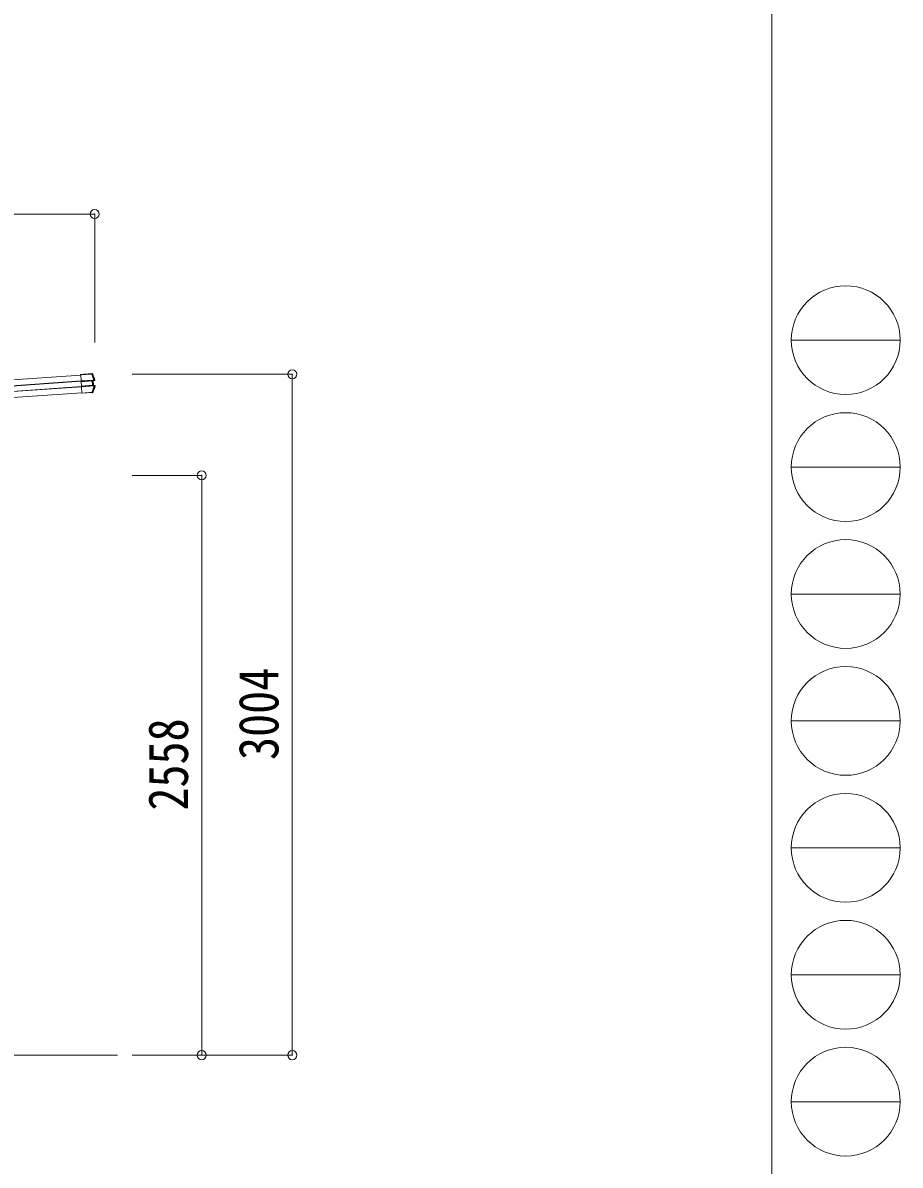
# Model space of a CAD drawing. Units: millimetres at full size, sheet at 1:40. Extents: x -11243 to 11243, y -7760 to 7760.
# Drawn here: x 7374 to 11243, y -5040 to 0 of the extents above; entities that cross this region are included whole.
import ezdxf
from ezdxf.enums import TextEntityAlignment as Align

# ---------------------------------------------------------------- set-up
doc = ezdxf.new("R2010")
doc.units = ezdxf.units.MM
doc.header["$LTSCALE"] = 40
doc.header["$PDMODE"] = 32
doc.header["$PDSIZE"] = 40
for name, color, linetype, lineweight in [('0-0_0', 7, 'Continuous', 9), ('0-3_ELV2', 4, 'Continuous', 9), ('0-6_OTH_LINE', 6, 'Continuous', 9), ('F-0_240', 7, 'Continuous', 9)]:
    doc.layers.add(name, color=color, linetype=linetype, lineweight=lineweight)
doc.styles.add('ＭＳ ゴシック', font='')
doc.styles.get('ＭＳ ゴシック').set_extended_font_data('MS Gothic')

msp = doc.modelspace()

# ---------------------------------------------------------------- linework, layer by layer
at = {"layer": '0-0_0'}
msp.add_line((6697.45, -4554.69), (7791.01, -4554.69), dxfattribs=at)
at = {"layer": '0-3_ELV2'}
for p, q in [((2730.75, -1896.51), (7628.99, -1553.99)), ((7628.82, -1551.6), (7643.27, -1550.59)), ((7628.84, -1551.81), (7628.82, -1551.6)), ((7628.92, -1553.01), (7628.84, -1551.81)), ((7677.64, -1549.61), (7628.92, -1553.01)), ((7644.27, -1550.51), (7644.37, -1550.27)), ((7680.23, -1547.76), (7644.37, -1550.27)), ((7686.58, -1576.06), (7677.64, -1549.61)), ((7678.79, -1548.3), (7680.23, -1547.76)), ((7680.49, -1549.38), (7689.51, -1575.96)), ((2732.56, -1922.41), (7630.8, -1579.89)), ((2732.66, -1923.8), (7630.9, -1581.28)), ((2734.28, -1947.03), (7632.52, -1604.51)), ((2734.38, -1948.44), (7632.62, -1605.92)), ((7630.8, -1579.96), (7686.58, -1576.06)), ((7686.69, -1577.64), (7630.92, -1581.54)), ((7630.99, -1582.68), (7630.92, -1581.54)), ((7630.99, -1582.68), (7679.94, -1579.26)), ((7631.03, -1583.17), (7630.99, -1582.68)), ((7632.37, -1602.36), (7631.03, -1583.17)), ((7632.37, -1602.36), (7681.32, -1598.94)), ((7632.41, -1602.85), (7632.37, -1602.36)), ((7681.35, -1599.43), (7632.41, -1602.85)), ((7632.49, -1604.03), (7632.41, -1602.85)), ((7632.49, -1604.03), (7688.43, -1600.12)), ((7632.61, -1605.78), (7632.49, -1604.03)), ((7688.55, -1601.87), (7632.61, -1605.78)), ((7634.53, -1633.24), (7632.61, -1605.78)), ((7679.3, -1630.11), (7688.55, -1601.87)), ((7679.94, -1579.26), (7679.97, -1579.74)), ((7681.32, -1598.94), (7681.35, -1599.43)), ((7691.36, -1601.56), (7681.98, -1629.99)), ((7688.23, -1577.71), (7682.52, -1579.29)), ((7688.23, -1577.71), (7682.52, -1579.29)), ((7684.5, -1579.43), (7682.97, -1579.61)), ((7683.34, -1579.09), (7684.87, -1578.91)), ((7683.9, -1599.03), (7689.95, -1599.83)), ((7684.3, -1598.66), (7685.84, -1598.63)), ((7685.84, -1598.63), (7684.5, -1579.43)), ((7686.28, -1599.09), (7684.74, -1599.12)), ((7684.87, -1578.91), (7690.62, -1577.37)), ((7692.4, -1599.84), (7686.28, -1599.09)), ((7686.58, -1576.06), (7686.69, -1577.64)), ((7688.3, -1577.69), (7688.23, -1577.71)), ((7688.43, -1600.12), (7688.55, -1601.87)), ((7690.62, -1577.37), (7688.61, -1577.61)), ((7690.28, -1599.87), (7692.4, -1599.84)), ((2736.19, -1974.32), (7634.43, -1631.8)), ((7634.53, -1633.24), (7679.3, -1630.11)), ((7634.6, -1634.21), (7634.53, -1633.24)), ((7679.37, -1631.08), (7634.6, -1634.21)), ((7679.37, -1631.08), (7679.3, -1630.11)), ((7681.41, -1632.28), (7680.51, -1631.07))]:
    msp.add_line(p, q, dxfattribs=at)
for points in [[(7628.84, -1551.81), (7677.56, -1548.41), (7677.64, -1549.61)], [(7630.92, -1581.54), (7630.8, -1579.96), (7628.92, -1553.01)], [(7677.56, -1548.41), (7677.83, -1548.39), (7678.08, -1548.37), (7678.31, -1548.35), (7678.5, -1548.33), (7678.65, -1548.32), (7678.75, -1548.31), (7678.79, -1548.3)], [(7680.49, -1549.38), (7680.43, -1549.34), (7680.34, -1549.31), (7680.22, -1549.29), (7680.07, -1549.29), (7679.88, -1549.29), (7679.67, -1549.29), (7679.43, -1549.31), (7679.17, -1549.34), (7678.89, -1549.38), (7678.59, -1549.43), (7678.28, -1549.48), (7677.97, -1549.54), (7677.64, -1549.61)], [(7680.23, -1547.76), (7680.66, -1547.78), (7681.07, -1547.92), (7681.43, -1548.15), (7681.72, -1548.46), (7681.93, -1548.84)], [(7681.93, -1548.84), (7681.74, -1548.91), (7680.96, -1549.2), (7680.49, -1549.38)], [(7681.32, -1598.94), (7679.97, -1579.74), (7631.03, -1583.17)], [(7682.51, -1579.3), (7682.35, -1579.4), (7682.25, -1579.58), (7682.22, -1579.82)], [(7682.52, -1579.29), (7682.52, -1579.29), (7682.52, -1579.29), (7682.52, -1579.29), (7682.52, -1579.29), (7682.52, -1579.29), (7682.52, -1579.29), (7682.51, -1579.29), (7682.51, -1579.29), (7682.51, -1579.29), (7682.51, -1579.3), (7682.51, -1579.3), (7682.51, -1579.3), (7682.51, -1579.3), (7682.51, -1579.3), (7682.51, -1579.3), (7682.51, -1579.3)], [(7683.89, -1599.03), (7683.72, -1598.95), (7683.59, -1598.78), (7683.54, -1598.56)], [(7683.89, -1599.03), (7683.89, -1599.03), (7683.89, -1599.03), (7683.89, -1599.03), (7683.89, -1599.03), (7683.89, -1599.03), (7683.89, -1599.03), (7683.89, -1599.03), (7683.89, -1599.03), (7683.9, -1599.03), (7683.9, -1599.03), (7683.9, -1599.03), (7683.9, -1599.03), (7683.9, -1599.03), (7683.9, -1599.03), (7683.9, -1599.03), (7683.9, -1599.03)], [(7686.58, -1576.06), (7687, -1576), (7687.4, -1575.95), (7687.8, -1575.92), (7688.17, -1575.9), (7688.51, -1575.89), (7688.81, -1575.91), (7689.07, -1575.93)], [(7688.23, -1577.71), (7688.08, -1577.67), (7687.91, -1577.65), (7687.7, -1577.63), (7687.47, -1577.62), (7687.22, -1577.62), (7686.96, -1577.63), (7686.69, -1577.64)], [(7688.3, -1577.69), (7688.46, -1577.63), (7688.62, -1577.54), (7688.76, -1577.42), (7688.88, -1577.27), (7688.98, -1577.11), (7689.06, -1576.93), (7689.12, -1576.74), (7689.14, -1576.54), (7689.15, -1576.33), (7689.12, -1576.13), (7689.07, -1575.93)], [(7688.43, -1600.12), (7688.69, -1600.09), (7688.96, -1600.06), (7689.21, -1600.03), (7689.44, -1599.98), (7689.64, -1599.94), (7689.81, -1599.89), (7689.95, -1599.83)], [(7691.01, -1601.67), (7690.77, -1601.74), (7690.47, -1601.8), (7690.14, -1601.85), (7689.77, -1601.88), (7689.38, -1601.89), (7688.97, -1601.89), (7688.55, -1601.87)], [(7689.07, -1575.93), (7689.29, -1575.92), (7689.43, -1575.93), (7689.51, -1575.96)], [(7689.51, -1575.96), (7689.67, -1575.94), (7690.31, -1575.86), (7691.53, -1575.71)], [(7689.95, -1599.83), (7690.03, -1599.84), (7690.22, -1599.89), (7690.41, -1599.97), (7690.58, -1600.08), (7690.73, -1600.23), (7690.86, -1600.4), (7690.96, -1600.59), (7691.04, -1600.8), (7691.08, -1601.02), (7691.09, -1601.24), (7691.07, -1601.46), (7691.01, -1601.67)], [(7690.03, -1599.84), (7690.16, -1599.86), (7690.24, -1599.86), (7690.28, -1599.87)], [(7691.53, -1575.71), (7691.58, -1575.94), (7691.59, -1576.17), (7691.56, -1576.41), (7691.48, -1576.63), (7691.37, -1576.83), (7691.22, -1577.02), (7691.05, -1577.17), (7690.85, -1577.29), (7690.62, -1577.37)], [(7691.36, -1601.56), (7691.29, -1601.6), (7691.17, -1601.64), (7691.01, -1601.67)], [(7693.48, -1601.53), (7693.31, -1601.53), (7692.64, -1601.54), (7691.36, -1601.56)], [(7692.4, -1599.84), (7692.6, -1599.88), (7692.8, -1599.95), (7692.98, -1600.06), (7693.14, -1600.19), (7693.28, -1600.34), (7693.39, -1600.52), (7693.47, -1600.71), (7693.52, -1600.91), (7693.54, -1601.12), (7693.53, -1601.32), (7693.48, -1601.53)], [(7678.22, -1631.31), (7634.61, -1634.36), (7634.6, -1634.21)], [(7681.41, -1632.28), (7679.63, -1632.41), (7679.22, -1631.3)], [(7679.3, -1630.11), (7679.61, -1630.14), (7679.91, -1630.17), (7680.2, -1630.19), (7680.48, -1630.2), (7680.74, -1630.21), (7680.98, -1630.2), (7681.2, -1630.19), (7681.4, -1630.18), (7681.57, -1630.15), (7681.72, -1630.12), (7681.83, -1630.08), (7681.92, -1630.04), (7681.98, -1629.99)], [(7680.51, -1631.07), (7680.48, -1631.05), (7680.4, -1631.04), (7680.26, -1631.04), (7680.08, -1631.04), (7679.87, -1631.05), (7679.62, -1631.06), (7679.37, -1631.08)], [(7682.87, -1631.21), (7682.75, -1631.46), (7682.59, -1631.68), (7682.4, -1631.87), (7682.18, -1632.03), (7681.94, -1632.16), (7681.68, -1632.24), (7681.41, -1632.28)], [(7681.98, -1629.99), (7682.12, -1630.19), (7682.7, -1630.98), (7682.87, -1631.21)]]:
    msp.add_lwpolyline(points, dxfattribs=at)
for centre, radius, start, end in [((7678.91, -1550), 1.7, 21.24384, 93.90244), ((7214.15, -1731.01), 502, 18.0204, 21.27757), ((7215.69, -1447.5), 502, 338.53316, 342.13183), ((7683.47, -1579.58), 0.5, 105.07473, 184.05239), ((7684.8, -1598.62), 0.5, 183.94761, 262.92527), ((7688.27, -1576.36), 1.3, 285.09292, 18.07159), ((7690.12, -1601.16), 1.3, 342.07517, 82.89229), ((7680.39, -1629.37), 1.7, 274.14537, 338.48025)]:
    msp.add_arc(centre, radius, start, end, dxfattribs=at)
for centre, major_axis, ratio, start_param, end_param in [((7643.27, -1550.58), (0.998, 0.07), 0.017595, 4.7122274, 6.2743886), ((7679.99, -1579.93), (3.49, 0.24), 0.19438, 0.7466997, 1.5707963), ((7680.02, -1580.42), (2.99, 0.21), 0.226777, 0.7278121, 1.5707963), ((7681.27, -1598.26), (2.99, 0.21), 0.226777, 4.712389, 5.5553732), ((7681.3, -1598.75), (3.49, 0.24), 0.19438, 4.712389, 5.5364856), ((7680.03, -1580.5), (2.95, 0.89), 0.009865, 0.0588492, 0.7255749), ((7679.9, -1580.02), (3.44, 0.92), 0.008567, 0.0594212, 0.7073573), ((7681.26, -1598.19), (3.04, -0.47), 0.009865, 5.5576105, 6.2243361), ((7681.2, -1598.68), (3.54, -0.43), 0.008567, 5.575828, 6.2237641), ((7685, -1579.39), (-0.497, -0.059), 0.99813, 4.8556519, 6.2342892), ((7686.34, -1598.59), (-0.501, -0.01), 0.99813, 0.0488961, 1.4275334), ((7678.23, -1631.37), (0.998, 0.07), 0.06113, 0.0179792, 1.5712474)]:
    msp.add_ellipse(centre, major_axis=major_axis, ratio=ratio, start_param=start_param, end_param=end_param, dxfattribs=at)
at = {"layer": '0-6_OTH_LINE'}
for p, q in [((7691.01, -843.86), (2626.47, -843.86)), ((7691.01, -843.86), (7691.01, -1410.48)), ((8562.01, -1550.32), (7855.36, -1550.32)), ((8562.01, -4554.69), (8562.01, -1550.32)), ((8163.01, -1996.91), (7855.36, -1996.91)), ((8163.01, -4554.69), (8163.01, -1996.91)), ((8163.01, -4554.69), (7855.36, -4554.69)), ((8562.01, -4554.69), (7855.36, -4554.69))]:
    msp.add_line(p, q, dxfattribs=at)
for p in [(7691.01, -843.86), (8562.01, -1550.32), (8163.01, -1996.91), (8163.01, -4554.69), (8562.01, -4554.69)]:
    msp.add_point(p, dxfattribs=at)
at = {"layer": 'F-0_240', "color": 5}
msp.add_line((10677.26, 7760), (10677.26, -7760), dxfattribs=at)
at = {"layer": 'F-0_240', "color": 4}
for p, q in [((10762.74, -1400), (11242.74, -1400)), ((10762.74, -1960), (11242.74, -1960)), ((10762.74, -2520), (11242.74, -2520)), ((10762.74, -3080), (11242.74, -3080)), ((10762.74, -3640), (11242.74, -3640)), ((10762.74, -4200), (11242.74, -4200)), ((10762.74, -4760), (11242.74, -4760))]:
    msp.add_line(p, q, dxfattribs=at)
for centre in [(11002.74, -1400), (11002.74, -1960), (11002.74, -2520), (11002.74, -3080), (11002.74, -3640), (11002.74, -4200), (11002.74, -4760)]:
    msp.add_circle(centre, 240, dxfattribs=at)

# ---------------------------------------------------------------- texts
at = {"layer": '0-6_OTH_LINE', "color": 7, "style": 'ＭＳ ゴシック', "width": 0.85}
for s, p in [('3004', (8554.01, -3252.5)), ('2558', (8155.01, -3475.8))]:
    msp.add_text(s, height=176, rotation=90, dxfattribs=at).set_placement(p, align=Align.BOTTOM_LEFT)

doc.saveas('drawing.dxf')
